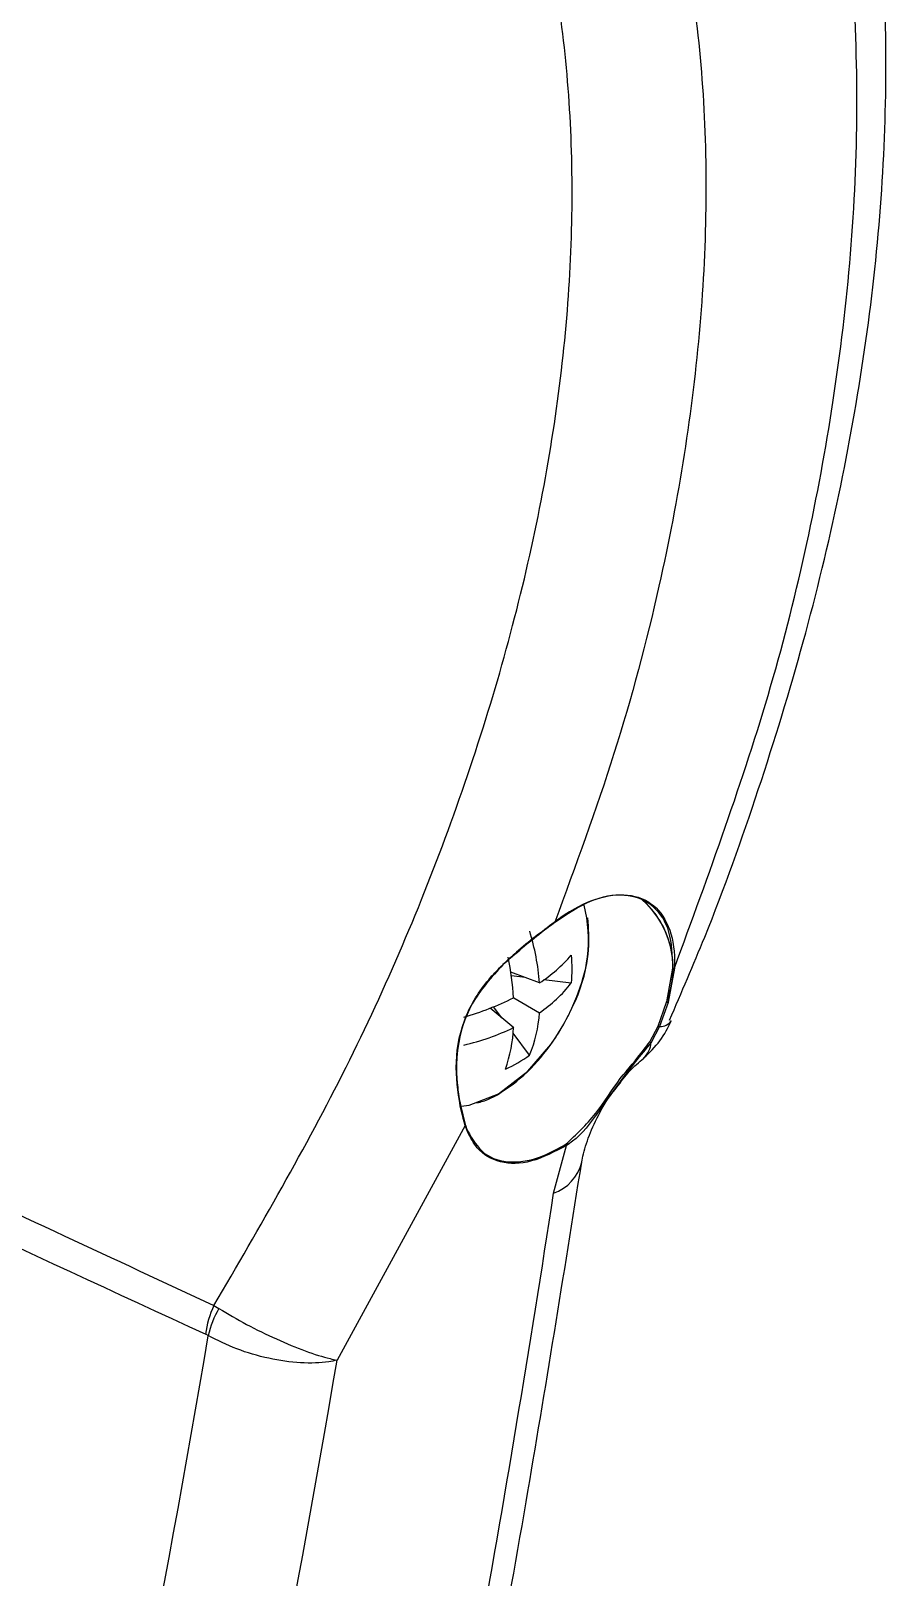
# Model space of a CAD drawing. Extents: x 7 to 113, y 1 to 87.
# Drawn here: x 87.28 to 88.139, y 3.3 to 4.852 of the extents above; entities that cross this region are included whole.
import ezdxf

# ---------------------------------------------------------------- set-up
doc = ezdxf.new("R2010")
doc.units = 0
doc.header["$MEASUREMENT"] = 0
doc.layers.add('OBJECT', color=7, linetype='CONTINUOUS')

msp = doc.modelspace()

# ---------------------------------------------------------------- linework, layer by layer
at = {"layer": 'OBJECT'}
for p, q in [((87.7541, 3.9146), (87.754, 3.9145)), ((87.7544, 3.9141), (87.7545, 3.9142)), ((87.9186, 3.8773), (87.9249, 3.911)), ((87.9263, 3.911), (87.9201, 3.877)), ((87.7909, 3.8962), (87.7622, 3.907)), ((87.7766, 3.9015), (87.7627, 3.9032)), ((87.8228, 3.8961), (87.7954, 3.8993)), ((87.765, 3.8812), (87.7909, 3.8662)), ((87.765, 3.8512), (87.7413, 3.8708)), ((87.7532, 3.861), (87.7448, 3.8722)), ((87.9101, 3.8529), (87.9185, 3.877)), ((87.92, 3.8767), (87.9115, 3.8525)), ((87.9186, 3.8773), (87.9185, 3.877)), ((87.92, 3.8767), (87.9201, 3.877)), ((87.9016, 3.8372), (87.9101, 3.8529)), ((87.9115, 3.8525), (87.9029, 3.8365)), ((87.781, 3.8236), (87.7645, 3.8458)), ((87.7113, 3.7727), (87.7114, 3.7724)), ((87.7164, 3.753), (87.7114, 3.7724)), ((87.7115, 3.7734), (87.7164, 3.7541)), ((87.7118, 3.773), (87.7117, 3.7734)), ((87.7164, 3.753), (87.5877, 3.5176)), ((87.7185, 3.7471), (87.7164, 3.753)), ((87.7166, 3.7533), (87.7184, 3.7482)), ((87.7185, 3.7471), (87.7186, 3.7467)), ((87.7189, 3.7476), (87.7187, 3.7479)), ((87.805, 3.6852), (87.8181, 3.7331)), ((87.4641, 3.5723), (87.4691, 3.5694)), ((87.4584, 3.5422), (87.4558, 3.5435))]:
    msp.add_line(p, q, dxfattribs=at)
at = {"layer": 'OBJECT', "flags": 128}
for points in [[(87.754, 3.9145), (87.7541, 3.9143), (87.7542, 3.9142), (87.7543, 3.9142), (87.7543, 3.9142), (87.7543, 3.9142), (87.7543, 3.9142), (87.7543, 3.9142), (87.7542, 3.9143), (87.7541, 3.9144)], [(87.7541, 3.9146), (87.7543, 3.9145), (87.7544, 3.9144), (87.7544, 3.9143), (87.7544, 3.9143), (87.7544, 3.9143)], [(87.7497, 3.7849), (87.7793, 3.8076), (87.8022, 3.8343)], [(87.7123, 3.7726), (87.7202, 3.7735), (87.7497, 3.7849)]]:
    msp.add_lwpolyline(points, dxfattribs=at)
at = {"layer": 'OBJECT'}
for centre, radius, start, end in [((87.6922, 3.9389), 0.1478, 333.2666, 13.8564), ((87.8338, 3.9111), 0.0913, 338.313, 49.3726), ((87.8336, 3.911), 0.0915, 338.208, 49.2058), ((87.5434, 3.876), 0.2484, 4.66, 16.8954), ((87.7433, 3.9038), 0.0153, 43.07, 44.5862), ((87.4638, 3.8616), 0.3018, 3.7275, 11.5201), ((87.7062, 4.0255), 0.1546, 303.2255, 318.9733), ((87.6836, 3.9101), 0.14, 354.2684, 5.7316), ((87.9256, 3.9123), 0.00147, 239.4225, 296.7869), ((87.7122, 3.9824), 0.1403, 304.1246, 322.0448), ((87.627, 4.1621), 0.3129, 286.3323, 296.1632), ((87.6509, 3.8763), 0.1404, 337.9546, 355.8717), ((87.6229, 3.9632), 0.2208, 324.2814, 335.724), ((87.9196, 3.8784), 0.00178, 234.693, 283.8347), ((87.9197, 3.8788), 0.00177, 234.2252, 284.1069), ((87.6587, 4.0757), 0.2483, 283.1016, 295.3384), ((87.6106, 3.86), 0.1546, 341.0242, 356.7715), ((87.8314, 3.8978), 0.1, 309.943, 336.8526), ((87.9115, 3.8549), 0.00245, 235.0426, 270.4488), ((87.9124, 3.8656), 0.0131, 266.1338, 325.9527), ((87.881, 3.8375), 0.0219, 310.4786, 357.355), ((87.9033, 3.8388), 0.00238, 222.9863, 259.1673), ((87.6993, 3.9372), 0.1399, 294.2626, 305.732), ((87.7111, 3.7733), 0.000636, 291.0706, 2.4455), ((87.7112, 3.773), 0.000635, 291.3319, 2.8793), ((87.8018, 3.7846), 0.091, 186.9177, 203.8521), ((87.7113, 3.7733), 0.000421, 11.0131, 69.824), ((87.8019, 3.7846), 0.0911, 187.1126, 203.5602), ((87.716, 3.7535), 0.000668, 306.1367, 57.601), ((87.7181, 3.7477), 0.000659, 23.7539, 59.5238), ((87.718, 3.7477), 0.00077, 311.2042, 19.8713), ((87.7181, 3.7473), 0.000776, 311.5717, 20.073), ((87.8165, 3.733), 0.00159, 3.2003, 57.1603), ((87.7908, 3.7265), 0.0437, 288.9742, 346.4138), ((87.5442, 3.5336), 0.089, 154.181, 173.6072), ((87.552, 3.5209), 0.0961, 149.6844, 167.2242)]:
    msp.add_arc(centre, radius, start, end, dxfattribs=at)
for centre, major_axis, ratio, start_param, end_param in [((86.9319, 4.7159), (10.7377, -5.0406), 0.070939, 4.74376, 4.794457), ((77.154, 12.6439), (-5.5041, 16.751), 0.560269, 3.912021, 3.97647), ((73.8676, 10.7466), (-8.654, 14.9534), 0.719689, 3.80204, 3.85683), ((73.9287, 10.7819), (-8.7039, 15.04), 0.71887, 3.802047, 3.855916)]:
    msp.add_ellipse(centre, major_axis=major_axis, ratio=ratio, start_param=start_param, end_param=end_param, dxfattribs=at)
for points, knots in [([(87.9215, 3.8589), (87.9335, 3.8866), (87.9667, 3.9635), (88.0119, 4.0904), (88.0573, 4.2387), (88.093, 4.3862), (88.119, 4.532), (88.1349, 4.6748), (88.1404, 4.8137), (88.1358, 4.9483), (88.1212, 5.0784), (88.0965, 5.2034), (88.062, 5.3225), (88.0175, 5.4341), (87.9702, 5.5281), (87.9339, 5.581), (87.9192, 5.6025)], [0, 0, 0, 0, 0.042766, 0.118406, 0.194298, 0.270298, 0.346241, 0.422004, 0.497081, 0.571929, 0.647107, 0.722522, 0.798018, 0.873395, 0.948467, 1, 1, 1, 1]), ([(87.9263, 3.911), (87.961, 4.0054), (88.0311, 4.1964), (88.082, 4.4364), (88.1051, 4.6285), (88.1115, 4.7751), (88.1063, 4.9178), (88.0842, 5.0918), (88.0335, 5.2905), (87.9623, 5.4193), (87.9263, 5.4844)], [0, 0, 0, 0, 0.158308, 0.320393, 0.4075, 0.494607, 0.584228, 0.67385, 0.834938, 1, 1, 1, 1]), ([(87.4641, 3.5723), (87.5102, 3.6515), (87.6022, 3.8099), (87.708, 4.0594), (87.7835, 4.3108), (87.8239, 4.5578), (87.8263, 4.7904), (87.7922, 5.0024), (87.7218, 5.1877), (87.6338, 5.319), (87.5451, 5.4087), (87.4911, 5.446), (87.4641, 5.4646)], [0, 0, 0, 0, 0.107626, 0.215248, 0.326099, 0.436946, 0.546986, 0.657027, 0.766705, 0.876388, 0.938194, 1, 1, 1, 1]), ([(87.8063, 5.2871), (87.8182, 5.2671), (87.8641, 5.1895), (87.9225, 5.033), (87.9608, 4.8068), (87.9584, 4.5582), (87.9221, 4.3283), (87.8686, 4.1265), (87.8271, 4.0137), (87.8063, 3.9572)], [0, 0, 0, 0, 0.062217, 0.241055, 0.419891, 0.59818, 0.776471, 0.888235, 1, 1, 1, 1]), ([(87.9249, 3.911), (87.9244, 3.9238), (87.9234, 3.9493), (87.9068, 3.9745), (87.8811, 3.9863), (87.8482, 3.9825), (87.8218, 3.969), (87.8079, 3.9586), (87.8057, 3.9569)], [0, 0, 0, 0, 0.193231, 0.386467, 0.579538, 0.772364, 0.965005, 1, 1, 1, 1]), ([(87.8063, 3.9572), (87.8184, 3.9652), (87.8425, 3.9812), (87.8765, 3.9871), (87.9041, 3.9783), (87.9221, 3.9549), (87.9269, 3.9293), (87.9264, 3.9135), (87.9263, 3.911)], [0, 0, 0, 0, 0.1925553, 0.385109, 0.5777077, 0.7704748, 0.9634866, 1, 1, 1, 1]), ([(87.7486, 3.784), (87.7539, 3.7874), (87.7692, 3.7971), (87.7929, 3.8204), (87.8165, 3.8543), (87.8331, 3.892), (87.8421, 3.9293), (87.8402, 3.951), (87.8393, 3.9614)], [0, 0, 0, 0, 0.0971, 0.280144, 0.462936, 0.645786, 0.829651, 1, 1, 1, 1]), ([(87.7541, 3.9146), (87.7671, 3.9258), (87.7849, 3.9412), (87.8018, 3.9538), (87.8063, 3.9572)], [0, 0, 0, 0, 0.7299259, 1, 1, 1, 1]), ([(87.8057, 3.9569), (87.793, 3.9474), (87.7756, 3.9344), (87.7587, 3.9188), (87.7542, 3.9146)], [0, 0, 0, 0, 0.730796, 1, 1, 1, 1]), ([(87.7113, 3.7727), (87.7091, 3.7872), (87.7047, 3.8159), (87.7143, 3.8635), (87.7351, 3.8952), (87.7498, 3.9102), (87.754, 3.9145)], [0, 0, 0, 0, 0.309279, 0.616001, 0.89125, 1, 1, 1, 1]), ([(87.7541, 3.9144), (87.7427, 3.9019), (87.7205, 3.8773), (87.7069, 3.8322), (87.7074, 3.7969), (87.7105, 3.7794), (87.7115, 3.7737)], [0, 0, 0, 0, 0.307575, 0.605515, 0.870212, 1, 1, 1, 1]), ([(87.8174, 3.7344), (87.8276, 3.7439), (87.8469, 3.7617), (87.8696, 3.7991), (87.8906, 3.8219), (87.8996, 3.8344), (87.9016, 3.8372)], [0, 0, 0, 0, 0.352537, 0.661543, 0.924398, 1, 1, 1, 1]), ([(87.9029, 3.8365), (87.8923, 3.8235), (87.8736, 3.8007), (87.8485, 3.7641), (87.8326, 3.7428), (87.8201, 3.7345), (87.8181, 3.7331)], [0, 0, 0, 0, 0.353798, 0.623722, 0.94006, 1, 1, 1, 1]), ([(86.9204, 3.8266), (86.9466, 3.8143), (87.0777, 3.7527), (87.2589, 3.6679), (87.414, 3.5957), (87.4641, 3.5723)], [0, 0, 0, 0, 0.144675, 0.723377, 1, 1, 1, 1]), ([(87.8686, 3.7914), (87.8728, 3.7971), (87.8817, 3.8091), (87.8908, 3.8166), (87.8956, 3.8205)], [0, 0, 0, 0, 0.475115, 1, 1, 1, 1]), ([(87.8333, 3.7162), (87.8334, 3.7163), (87.8338, 3.7207), (87.8374, 3.735), (87.8469, 3.758), (87.858, 3.7785), (87.8664, 3.7887), (87.8686, 3.7914)], [0, 0, 0, 0, 0.00866, 0.287351, 0.568116, 0.886113, 1, 1, 1, 1]), ([(87.7281, 3.7759), (87.7322, 3.7769), (87.7391, 3.7786), (87.7459, 3.7825), (87.7486, 3.784)], [0, 0, 0, 0, 0.60678, 1, 1, 1, 1]), ([(87.7186, 3.7478), (87.7236, 3.7393), (87.7337, 3.7222), (87.7615, 3.7142), (87.7907, 3.7194), (87.81, 3.7302), (87.8174, 3.7344)], [0, 0, 0, 0, 0.276325, 0.552665, 0.828652, 1, 1, 1, 1]), ([(87.8181, 3.7331), (87.8061, 3.7269), (87.7821, 3.7143), (87.7506, 3.7144), (87.7292, 3.7264), (87.7216, 3.7411), (87.7186, 3.7467)], [0, 0, 0, 0, 0.275398, 0.55079, 0.826423, 1, 1, 1, 1]), ([(87.6677, 2.8015), (87.6811, 2.8667), (87.72, 3.056), (87.7764, 3.3599), (87.8151, 3.6022), (87.8333, 3.7162)], [0, 0, 0, 0, 0.2179817, 0.6321254, 1, 1, 1, 1]), ([(87.4691, 3.5694), (87.4782, 3.564), (87.4963, 3.5533), (87.5271, 3.5383), (87.5565, 3.5261), (87.5762, 3.52), (87.5854, 3.518), (87.5876, 3.5176), (87.5877, 3.5176)], [0, 0, 0, 0, 0.22823, 0.4564, 0.686137, 0.918665, 0.996838, 1, 1, 1, 1]), ([(87.5877, 3.5176), (87.5876, 3.5176), (87.5849, 3.5169), (87.5742, 3.5148), (87.5517, 3.514), (87.5193, 3.5186), (87.4863, 3.5281), (87.4677, 3.5375), (87.4584, 3.5422)], [0, 0, 0, 0, 0.003161, 0.081419, 0.314068, 0.543809, 0.771874, 1, 1, 1, 1])]:
    msp.add_open_spline(points, degree=3, knots=knots, dxfattribs=at)

doc.saveas('drawing.dxf')
